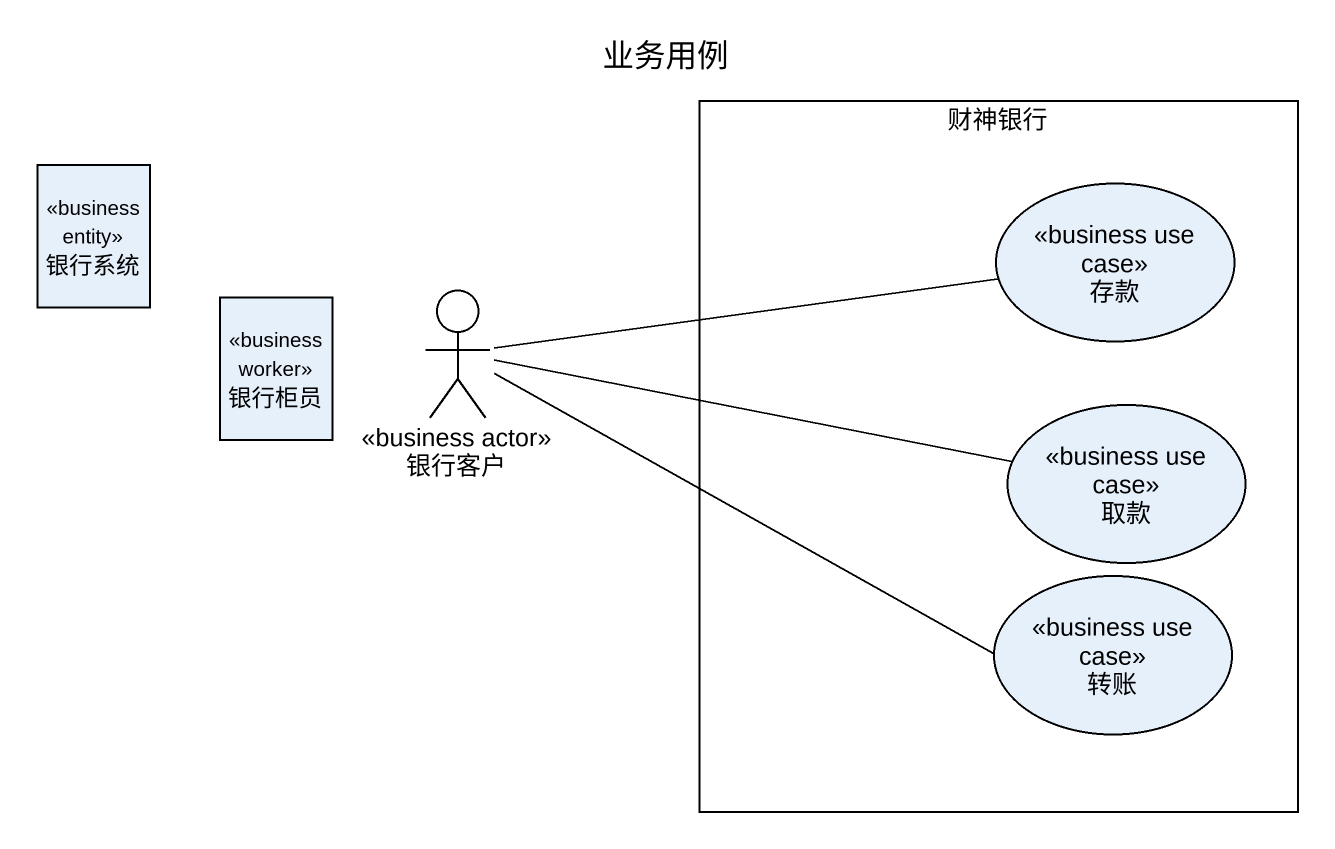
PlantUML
@startuml
title 业务用例
allowmixing
hide circle
hide empty members
rectangle 财神银行 {
  usecase 存款 <<business use case>>
  usecase 取款 <<business use case>>
  usecase 转账 <<business use case>>
}
class 银行系统 <<business entity>>
class 银行柜员 <<business worker>>
actor 银行客户 <<business actor>>
银行客户 -right- 存款
银行客户 -right- 取款
银行客户 -right- 转账
@enduml
